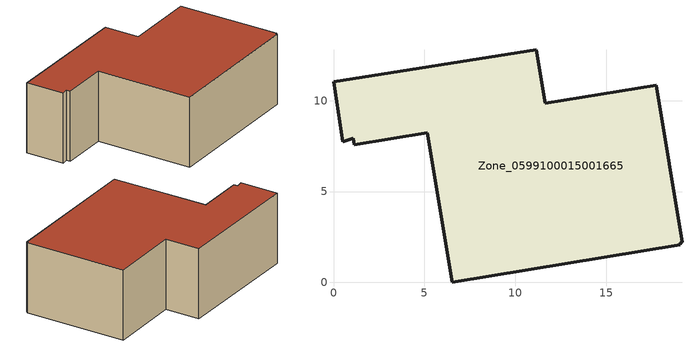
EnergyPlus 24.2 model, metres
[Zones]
Zone_0599100015001665
 floor ground (C_G): 11.66,9.85 17.76,10.86 19.18,2.2 19.08,2.19 19.09,2.08 6.53,0 5.17,8.25 1.15,7.58 1.08,7.94 0.52,7.75 0,11.05 11.17,12.81 z0.79
 wall outside (C_F): 17.76,10.86 11.66,9.85 11.17,12.81 0,11.05 0.52,7.75 1.08,7.94 1.15,7.58 5.17,8.25 6.53,0 19.09,2.08 19.08,2.19 19.18,2.2 17.76,10.86 z0.79:6.86
 roof outside (C_R): 1.15,7.58 5.17,8.25 6.53,0 19.09,2.08 19.08,2.19 19.18,2.2 17.76,10.86 11.66,9.85 11.17,12.81 0,11.05 0.52,7.75 1.08,7.94 z6.86
[BUILDING]
Pand.0599100015001665: North Axis=0; Terrain=City; Loads Convergence Tolerance Value=0.04; Temperature Convergence Tolerance Value=0.4; Solar Distribution=FullExterior; Maximum Number of Warmup Days=25; Minimum Number of Warmup Days=1
[Site:Location]
Rotterdam.The.Hague.AP_ZH_NLD Design_Conditions: Latitude=51.96; Longitude=4.45; Time Zone=1; Elevation=-4.5
[SITE:GROUNDTEMPERATURE:BUILDINGSURFACE]
18, 18, 18, 18, 18, 18, 18, 18, 18, 18, 18, 18
[MATERIAL] Thermal Absorptance=0.9; Solar Absorptance=0.7; Visible Absorptance=0.7
Name | Roughness | Thickness | Conductivity | Density | Specific Heat
G.D.1975-1991 | MediumSmooth | 0.15 | 0.288461 | 540 | 1210
F.D.1975-1991 | Rough | 0.3 | 0.230769 | 1920 | 840
R.D.1975-1991 | MediumRough | 0.2 | 0.153846 | 1500 | 1000
[CONSTRUCTION]
C_G: G.D.1975-1991
C_F: F.D.1975-1991
C_R: R.D.1975-1991
[ZONE]
Zone_0599100015001665: Type=1; Multiplier=1; Ceiling Height=Autocalculate; Volume=Autocalculate; Floor Area=autocalculate; Part of Total Floor Area=Yes
[ZONEINFILTRATION:DESIGNFLOWRATE]
Infil_Zone_0599100015001665: Zone or ZoneList or Space or SpaceList=Zone_0599100015001665; Schedule=AlwaysOn; Design Flow Rate Calculation Method=Flow/Area; Flow Rate per Floor Area=0.0042; Constant Term Coefficient=1; Temperature Term Coefficient=0; Velocity Term Coefficient=0; Velocity Squared Term Coefficient=0
[HVACTEMPLATE:ZONE:IDEALLOADSAIRSYSTEM]
Zone_0599100015001665: Maximum Heating Supply Air Temperature=50; Minimum Cooling Supply Air Temperature=13; Maximum Heating Supply Air Humidity Ratio=0.0156; Minimum Cooling Supply Air Humidity Ratio=0.0077; Heating Limit=NoLimit; Cooling Limit=NoLimit; Dehumidification Control Type=ConstantSensibleHeatRatio; Cooling Sensible Heat Ratio=0.7; Dehumidification Setpoint=60; Humidification Control Type=None; Humidification Setpoint=30; Outdoor Air Method=None; Outdoor Air Flow Rate per Person=0.00944; Outdoor Air Flow Rate per Zone Floor Area=0; Outdoor Air Flow Rate per Zone=0; Demand Controlled Ventilation Type=None; Outdoor Air Economizer Type=NoEconomizer; Heat Recovery Type=None; Sensible Heat Recovery Effectiveness=0.7; Latent Heat Recovery Effectiveness=0.65
[ZONECONTROL:THERMOSTAT]
ThermostatControl_Zone_0599100015001665: Zone or ZoneList=Zone_0599100015001665; Control Type Schedule=DualSetpointControlType; Control 1=Thermostat_Zone_0599100015001665; Temperature Difference Between Cutout And Setpoint=0
[THERMOSTATSETPOINT:DUALSETPOINT]
Thermostat_Zone_0599100015001665: Heating Setpoint Temperature Schedule=HeatingSetpoint_Zone_0599100015001665; Cooling Setpoint Temperature Schedule=CoolingSetpoint_Zone_0599100015001665
[SCHEDULE:COMPACT]
HeatingSetpoint_Zone_0599100015001665: Through: 12/31, For: AllDays, Until: 24:00, 21
CoolingSetpoint_Zone_0599100015001665: Through: 12/31, For: AllDays, Until: 24:00, 24
DualSetpointControlType: Through: 12/31, For: AllDays, Until: 24:00, 4
AlwaysOn: Through: 12/31, For: AllDays, Until: 24:00, 1
